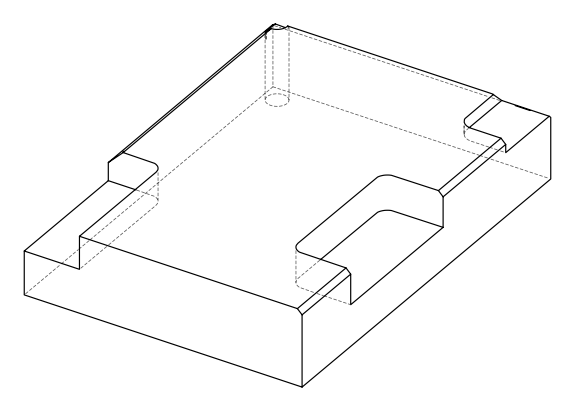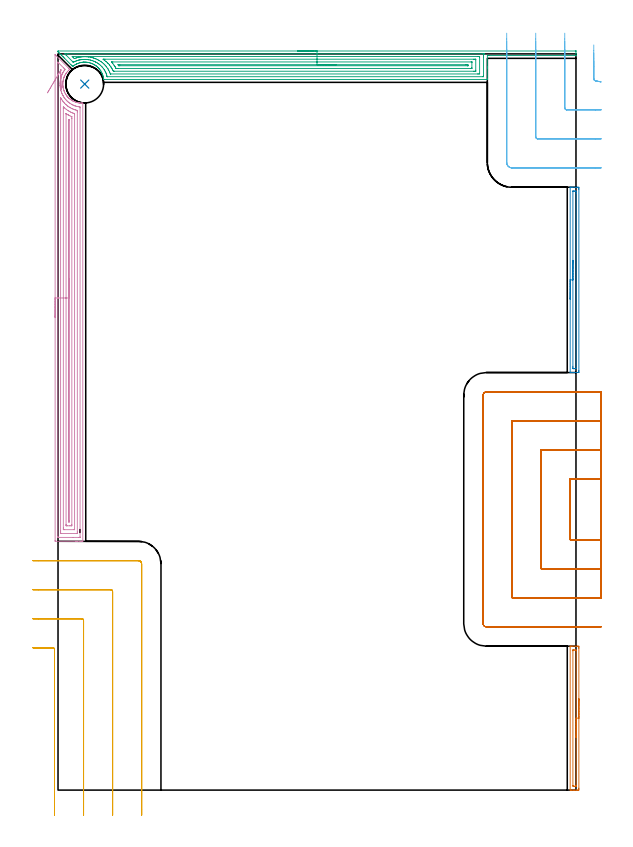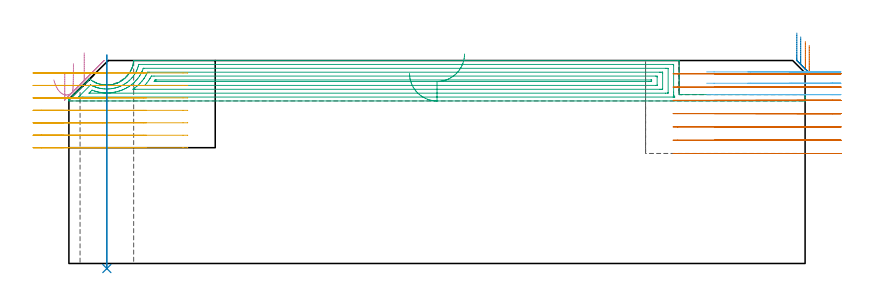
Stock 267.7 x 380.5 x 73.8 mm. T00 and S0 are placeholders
(PLAN: 8 operations, 2 tool changes, 51.6 min)
(1 AREA_MILL | FG_CHAMFER_SURFACE | UGT0205_001 | 1.36 min | 783 mm3)
(2 AREA_MILL_1 | FG_CHAMFER_SURFACE_1 | UGT0205_001 | 1.7 min | 1033 mm3)
(3 AREA_MILL_2 | FG_CHAMFER_SURFACE_2 | UGT0205_001 | 10.63 min | 28608 mm3)
(4 AREA_MILL_3 | FG_CHAMFER_SURFACE_3 | UGT0205_001 | 11.63 min | 25468 mm3)
(5 MILL_CORNER_NOTCH_RECTANGULAR | CORNER_NOTCH_RECTANGULAR | UGT0201_094 | Follow Part, ap 5, ae 75% | 8.77 min | 215250 mm3)
(6 MILL_CORNER_NOTCH_RECTANGULAR_1 | CORNER_NOTCH_RECTANGULAR_1 | UGT0201_094 | Follow Part, ap 5, ae 75% | 1.86 min | 34156 mm3)
(7 MILL_SLOT | SLOT_PARTIAL_RECTANGULAR | UGT0201_094 | Follow Part, ap 5, ae 75% | 15.38 min | 275205 mm3)
(8 INDEXABLE_INSERT_DRILL_THROUGH_HOLE_FROM_SOLID | STEP1HOLE | NXT0302_010 | 0.31 min | 20975 mm3)
(TOOL UGT0205_001 | Chamfer Mill 20 x 3 x 45 deg. | D20 FL50 Z2)
(TOOL UGT0201_094 | End mill 20 mm | D20 FL38 Z4)
(TOOL NXT0302_010 | Index. Insert Drill 19.5mm [880-D1950L25-05] | D19.5 PA176 FL98 Z2)
(OP 1 AREA_MILL)
G17 G21 G94 G90
T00 M6
G54
G17 G0 G90 X269.2 Y47.2 S1061 M3
G43 Z83.8 H0
Z79.3
G94 G1 Y47.162 Z78.428 F250.
Y47.048 Z77.564
Y46.859 Z76.712
Y46.597 Z75.88
Y46.263 Z75.074
Y45.86 Z74.3
Y45.392 Z73.564
Y44.86 Z72.872
Y44.271 Z72.229
Y43.628 Z71.64
Y42.936 Z71.109
Y42.2 Z70.64
Y41.426 Z70.237
Y40.62 Z69.903
Y39.788 Z69.641
Y38.936 Z69.452
Y38.072 Z69.338
Y37.2 Z69.3
Y1.012
X269.199 Y0.606 Z69.301
X269.194 Y0.125 Z69.302
X269.191 Y0.009 Z69.305
X268.717 Y0. Z69.778
X268.434 Z70.061
X267.834 Z70.66
X267.267 Z71.23
X266.95 Z71.546
X266.383 Z72.113
X266.066 Z72.429
X265.45 Z73.05
X265.046 Z73.453
X264.714 Z73.776
X264.702 Y0.008 Z73.788
X264.7 Y0.16 Z73.8
Y74.24
X264.702 Y74.392 Z73.788
X264.714 Y74.4 Z73.776
X265.046 Z73.453
X265.432 Z73.068
X266.066 Z72.429
X267.267 Z71.23
X267.834 Z70.66
X268.434 Z70.061
X268.717 Y74.397 Z69.778
X269.191 Y74.391 Z69.305
X269.194 Y74.275 Z69.303
X269.199 Y73.794 Z69.301
X269.2 Y73.306 Z69.3
Y37.2
X267.786 Z70.714
Y2.392
X267.785 Y2.181 Z70.715
X267.782 Y2.075 Z70.718
X267.779 Y2.026 Z70.721
X267.773 Y2.01 Z70.727
X267.725 Y2.008 Z70.775
X267.337 Y2.001 Z71.163
X266.95 Y2. Z71.55
X266.453 Y2.001 Z72.047
X266.229 Y2.006 Z72.271
X266.126 Y2.01 Z72.374
X266.115 Y2.342 Z72.385
Y2.392
X266.114 Y72.008 Z72.386
X266.115 Y72.22 Z72.385
X266.118 Y72.325 Z72.382
X266.121 Y72.374 Z72.379
X266.127 Y72.39 Z72.373
X266.175 Y72.392 Z72.325
X266.563 Y72.399 Z71.937
X266.95 Y72.4 Z71.55
X267.447 Y72.399 Z71.053
X267.671 Y72.394 Z70.829
X267.774 Y72.39 Z70.726
X267.784 Y72.058 Z70.716
X267.785 Y72.008 Z70.715
X267.786 Y37.2 Z70.714
Y36.328 Z70.752
Y35.464 Z70.866
Y34.612 Z71.055
Y33.78 Z71.317
Y32.974 Z71.651
Y32.2 Z72.054
Y31.464 Z72.523
Y30.772 Z73.054
Y30.129 Z73.643
Y29.54 Z74.286
Y29.008 Z74.979
Y28.54 Z75.714
Y28.137 Z76.488
Y27.803 Z77.294
Y27.541 Z78.126
Y27.352 Z78.978
Y27.238 Z79.843
Y27.2 Z80.714
G0 Z83.8
M5
M2
(OP 2 AREA_MILL_1)
G17 G21 G94 G90
T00 M6
G54
G17 G0 G90 X264.7 Y253.7 S1061 M3
G43 Z83.8 H0
G94 G1 Y253.738 Z82.928 F250.
Y253.852 Z82.064
Y254.041 Z81.212
Y254.303 Z80.38
Y254.637 Z79.574
Y255.04 Z78.8
Y255.508 Z78.064
Y256.04 Z77.372
Y256.629 Z76.729
Y257.272 Z76.14
Y257.964 Z75.608
Y258.7 Z75.14
Y259.474 Z74.737
Y260.28 Z74.403
Y261.112 Z74.141
Y261.963 Z73.952
Y262.828 Z73.838
Y263.7 Z73.8
Y311.442
X264.702 Y311.592 Z73.788
X264.714 Y311.6 Z73.776
X265.042 Z73.457
X265.44 Z73.059
X266.066 Z72.429
X267.263 Z71.234
X267.834 Z70.66
X268.432 Z70.063
X268.717 Y311.597 Z69.778
X269.191 Y311.591 Z69.305
X269.194 Y311.477 Z69.302
X269.199 Y310.996 Z69.301
X269.2 Y310.508 Z69.3
Y216.809
X269.199 Y216.404 Z69.301
X269.194 Y215.923 Z69.302
X269.191 Y215.809 Z69.305
X268.717 Y215.8 Z69.778
X268.432 Z70.063
X267.834 Z70.66
X267.263 Z71.234
X266.95 Z71.546
X266.379 Z72.117
X266.066 Z72.429
X265.042 Z73.457
X264.714 Y215.807 Z73.777
X264.703 Y215.809 Z73.788
X264.7 Y215.958 Z73.8
Y263.7
X266.114 Z72.386
X266.115 Y309.422 Z72.385
X266.118 Y309.527 Z72.382
X266.121 Y309.576 Z72.379
X266.131 Y309.59 Z72.369
X266.18 Y309.594 Z72.32
X266.565 Y309.6 Z71.935
X266.95 Z71.55
X267.449 Y309.599 Z71.051
X267.672 Y309.595 Z70.828
X267.772 Y309.59 Z70.728
X267.785 Y309.261 Z70.715
Y309.211
X267.786 Y308.367 Z70.714
X267.785 Y217.978 Z70.715
X267.782 Y217.873 Z70.718
X267.779 Y217.824 Z70.721
X267.769 Y217.81 Z70.731
X267.72 Y217.806 Z70.78
X267.335 Y217.8 Z71.165
X266.95 Z71.55
X266.451 Y217.801 Z72.049
X266.228 Y217.805 Z72.272
X266.128 Y217.81 Z72.372
X266.115 Y218.139 Z72.385
Y218.189
X266.114 Y219.033 Z72.386
Y263.7
Y264.572 Z72.424
Y265.436 Z72.538
Y266.288 Z72.727
Y267.12 Z72.989
Y267.926 Z73.323
Y268.7 Z73.726
Y269.436 Z74.194
Y270.128 Z74.725
Y270.771 Z75.315
Y271.36 Z75.958
Y271.891 Z76.65
Y272.36 Z77.386
Y272.763 Z78.16
Y273.097 Z78.966
Y273.359 Z79.798
Y273.548 Z80.649
Y273.662 Z81.514
Y273.7 Z82.386
G0 Z83.8
M5
M2
(OP 3 AREA_MILL_2)
G17 G21 G94 G90
T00 M6
G54
G17 G0 G90 X123.859 Y382. S1061 M3
G43 Z83.8 H0
Z69.1
G94 G1 X123.898 Z68.229 F250.
X124.011 Z67.364
X124.2 Z66.512
X124.463 Z65.68
X124.796 Z64.874
X125.199 Z64.1
X125.668 Z63.364
X126.199 Z62.672
X126.788 Z62.029
X127.432 Z61.44
X128.124 Z60.909
X128.859 Z60.44
X129.633 Z60.037
X130.439 Z59.703
X131.271 Z59.441
X132.123 Z59.252
X132.988 Z59.138
X133.859 Z59.1
X267.337
X267.697 Y381.997
X267.699 Y381.996 Z59.101
X267.7 Y380.771 Z60.323
X267.699 Y379.86 Z61.239
X267.696 Y379.778 Z61.313
X267.69 Y379.703 Z61.388
X267.518 Y379.7 Z61.4
X222.991
X222.984 Y379.699 Z61.396
X222.894 Y379.698 Z61.394
X222.843 Y379.7 Z61.4
X222.809 Y379.688 Z61.386
X222.741 Y379.7 Z61.4
X222.65
X222.586 Z61.396
X222.574 Y379.699
X222.566 Z61.394
X222.563 Y379.698
X222.554 Y379.7 Z61.4
X222.497 Y379.696 Z61.396
X222.446 Y379.698 Z61.397
X221.9
Y373.775 Z67.318
Y372.931 Z68.169
Y367.642 Z73.458
X221.89 Y367.307 Z73.793
X221.468 Y367.3 Z73.8
X23.857
X23.618 Y367.304 Z73.789
X23.58 Y367.519 Z73.575
X23.562 Y367.654 Z73.44
X23.542 Y367.808 Z73.288
X23.511 Y367.992 Z73.105
X23.467 Y368.254 Z72.845
X23.41 Y368.518 Z72.582
X23.37 Y368.701 Z72.399
X23.251 Y369.144 Z71.955
X23.057 Y369.759 Z71.341
X22.963 Y369.999 Z71.1
X22.949 Y370.034 Z71.065
X22.843 Y370.278 Z70.818
X22.788 Y370.406 Z70.693
X22.755 Y370.482 Z70.617
X22.537 Y370.925 Z70.175
X22.164 Y371.596 Z69.502
X22.069 Y371.744 Z69.354
X22.023 Y371.814 Z69.284
X21.872 Y372.027 Z69.071
X21.703 Y372.264 Z68.834
X21.363 Y372.705 Z68.395
X21.312 Y372.767 Z68.333
X21.27 Y372.817 Z68.283
X21.192 Y372.901 Z68.199
X20.903 Y373.212 Z67.887
X20.632 Y373.484 Z67.615
X20.522 Y373.595 Z67.504
X20.377 Y373.728 Z67.371
X19.936 Y374.094 Z67.005
X19.684 Y374.287 Z66.811
X19.589 Y374.358 Z66.737
X19.483 Y374.441 Z66.657
X19.421 Y374.485 Z66.615
X19.409 Y374.493 Z66.607
X19.165 Y374.65 Z66.45
X19.009 Y374.75 Z66.349
X18.59 Y375. Z66.098
X18.223 Y375.193 Z65.905
X17.851 Y375.375 Z65.724
X17.778 Y375.407 Z65.692
X17.696 Y375.443 Z65.655
X17.598 Y375.48 Z65.615
X17.252 Y375.619 Z65.48
X17.151 Y375.654 Z65.445
X16.803 Y375.775 Z65.324
X16.357 Y375.904 Z65.193
X16.257 Y375.928 Z65.168
X15.909 Y376.015 Z65.085
X15.812 Y376.034 Z65.066
X15.463 Y376.101 Z64.997
X15.42 Y376.107 Z64.991
X15.016 Y376.168 Z64.932
X14.569 Y376.212 Z64.885
X14.44 Y376.218 Z64.875
X14.408 Y376.219 Z64.872
X14.122 Y376.237 Z64.859
X13.767 Y376.238 Z64.852
X13.676 Y376.24
X13.382 Y376.23 Z64.864
X13.229 Y376.224 Z64.868
X13.215 Y376.223 Z64.869
X13.127 Y376.216 Z64.876
X12.856 Y376.196 Z64.903
X12.782 Y376.19 Z64.909
X12.335 Y376.133 Z64.966
X11.888 Y376.054 Z65.044
X11.753 Y376.024 Z65.073
X11.442 Y375.955 Z65.142
X11.339 Y375.926 Z65.17
X10.994 Y375.833 Z65.265
X10.548 Y375.69 Z65.408
X10.147 Y375.539 Z65.559
X10.112 Y375.524 Z65.573
X9.997 Y375.476 Z65.619
X9.8 Y375.396 Z65.702
X9.749 Y375.375 Z65.724
X9.655 Y375.331 Z65.767
X9.205 Y375.103 Z65.995
X8.761 Y374.856 Z66.243
X8.184 Y374.485 Z66.614
X7.868 Y374.258 Z66.84
X7.762 Y374.176 Z66.92
X7.585 Y374.043 Z67.052
X7.569 Y374.038 Z67.056
X7.558 Y374.039
X7.318 Y374.281 Z66.816
X7.126 Y374.472 Z66.624
X6.949 Y374.65 Z66.449
X6.658 Y374.941 Z66.157
X3.451 Y378.148 Z62.948
X3.078 Y378.523 Z62.577
X2.945 Y378.656 Z62.444
X2.695 Y378.905 Z62.193
X2.577 Y379.022 Z62.074
X2.008 Y379.593 Z61.507
X1.801 Y379.799 Z61.299
X1.702 Y379.897 Z61.199
X1.503 Y380.098 Z61.001
X1.438 Y380.163 Z60.937
X0.828 Y380.771 Z60.325
X0.619 Y380.983 Z60.117
X0.359 Y381.242 Z59.857
X0.311 Y381.291 Z59.808
X0.129 Y381.476 Z59.624
X0.013 Y381.597 Z59.502
X-0.013 Y381.631 Z59.467
Y381.646 Z59.453
X-0.001 Y381.809 Z59.291
X0.019 Y381.993 Z59.107
X0.073 Y382. Z59.1
X133.859
Y380.586 Z60.514
X219.68 Y380.585 Z60.515
X219.871 Y380.584 Z60.516
X220.223 Y380.579 Z60.521
X220.318 Y380.574 Z60.526
X220.257 Y380.503 Z60.597
X220.189 Y380.419 Z60.681
X220.125 Y380.336 Z60.764
X220. Y380.119 Z60.981
X219.929 Y379.897 Z61.203
X219.909 Y379.673 Z61.427
X219.902 Y379.022 Z62.078
X219.9 Y378.807 Z62.293
Y369.188 Z71.912
X219.898 Y368.972 Z72.128
X219.894 Y368.828 Z72.272
X219.89 Y368.721 Z72.379
X219.855 Y368.719 Z72.381
X219.68 Y368.716 Z72.384
X219.489 Y368.715 Z72.385
X25.645
X25.454 Y368.716 Z72.384
X25.417 Y368.718 Z72.382
X25.402 Y368.721 Z72.379
X25.395 Y368.729 Z72.371
X25.388 Y368.745 Z72.355
X25.372 Y368.795 Z72.305
X25.207 Y369.403 Z71.697
X25.021 Y370.014 Z71.086
X24.919 Y370.278 Z70.822
X24.751 Y370.696 Z70.404
X24.533 Y371.152 Z69.948
X24.327 Y371.567 Z69.533
X24.063 Y372.027 Z69.073
X23.857 Y372.365 Z68.735
X23.478 Y372.901 Z68.199
X22.963 Y373.557 Z67.543
X22.761 Y373.775 Z67.325
X22.069 Y374.481 Z66.619
X21.881 Y374.65 Z66.45
X21.175 Y375.221 Z65.879
X20.764 Y375.524 Z65.576
X20.28 Y375.833 Z65.267
X19.509 Y376.279 Z64.821
X19.386 Y376.342 Z64.758
X19.27 Y376.399 Z64.701
X18.741 Y376.642 Z64.458
X18.492 Y376.741 Z64.359
X17.921 Y376.957 Z64.143
X17.598 Y377.065 Z64.035
X16.874 Y377.273 Z63.827
X16.704 Y377.311 Z63.789
X15.998 Y377.457 Z63.643
X15.809 Y377.489 Z63.611
X15.55 Y377.527 Z63.573
X14.915 Y377.6 Z63.5
X14.391 Y377.636 Z63.464
X14.021 Y377.648 Z63.452
X13.635 Y377.651 Z63.449
X13.127 Y377.633 Z63.467
X12.785 Y377.608 Z63.492
X12.233 Y377.55 Z63.55
X11.982 Y377.519 Z63.581
X11.339 Y377.408 Z63.692
X11.224 Y377.385 Z63.715
X10.72 Y377.273 Z63.827
X10.504 Y377.216 Z63.884
X10.478 Y377.209 Z63.891
X10.444 Y377.199 Z63.901
X9.823 Y377.007 Z64.093
X9.706 Y376.968 Z64.132
X9.55 Y376.912 Z64.188
X9.174 Y376.767 Z64.333
X8.656 Y376.553 Z64.547
X8.549 Y376.504 Z64.596
X8.329 Y376.399 Z64.701
X7.95 Y376.215 Z64.885
X7.875 Y376.178 Z64.922
X7.762 Y376.289 Z64.811
X7.651 Y376.399 Z64.701
X4.154 Y379.897 Z61.203
X3.488 Y380.579 Z60.521
X5.079 Y380.586 Z60.514
X133.859
Y379.172 Z61.928
X216.997 Y379.171 Z61.929
X217.744 Y379.167 Z61.933
X217.891 Y379.164 Z61.936
X217.899 Y379.022 Z62.078
X217.9 Y379.014 Z62.086
Y370.269 Z70.831
X217.891 Y370.136 Z70.964
X217.149 Y370.13 Z70.97
X216.997 Y370.129 Z70.971
X27.281
X27.18 Y370.13 Z70.97
X27.099 Y370.133 Z70.967
X27.051 Y370.135 Z70.965
X27.042 Y370.15 Z70.95
X26.991 Y370.278 Z70.822
X26.722 Y370.974 Z70.126
X26.643 Y371.152 Z69.948
X26.54 Y371.381 Z69.719
X26.211 Y372.027 Z69.073
X25.823 Y372.727 Z68.373
X25.714 Y372.901 Z68.199
X25.645 Y373.007 Z68.093
X25.078 Y373.775 Z67.325
X24.751 Y374.193 Z66.907
X24.337 Y374.65 Z66.45
X23.857 Y375.139 Z65.961
X23.453 Y375.524 Z65.576
X22.963 Y375.923 Z65.177
X22.349 Y376.399 Z64.701
X22.069 Y376.596 Z64.504
X21.484 Y376.971 Z64.129
X21.175 Y377.147 Z63.953
X20.947 Y377.273 Z63.827
X20.515 Y377.503 Z63.597
X20.28 Y377.616 Z63.484
X19.621 Y377.918 Z63.182
X19.386 Y378.01 Z63.09
X19.02 Y378.148 Z62.952
X18.492 Y378.331 Z62.769
X18.219 Y378.415 Z62.685
X17.598 Y378.587 Z62.513
X17.011 Y378.722 Z62.378
X16.704 Y378.785 Z62.315
X15.914 Y378.92 Z62.18
X15.809 Y378.933 Z62.167
X14.995 Y379.022 Z62.078
X14.909 Y379.028 Z62.072
X13.975 Y379.068 Z62.032
X13.548 Y379.064 Z62.036
X13.127 Y379.055 Z62.045
X13.095 Y379.054 Z62.046
X12.593 Y379.022 Z62.078
X12.266 Y378.99 Z62.11
X12.233 Y378.986 Z62.114
X11.477 Y378.887 Z62.213
X11.339 Y378.865 Z62.235
X10.72 Y378.753 Z62.347
X10.444 Y378.691 Z62.409
X9.996 Y378.586 Z62.514
X9.55 Y378.46 Z62.64
X9.307 Y378.386 Z62.714
X8.656 Y378.181 Z62.919
X8.631 Y378.173 Z62.927
X8.563 Y378.148 Z62.952
X8.463 Y378.115 Z62.985
X8.427 Y378.104 Z62.996
X8.406 Y378.105 Z62.995
X8.39 Y378.117 Z62.983
X8.355 Y378.148 Z62.952
X7.762 Y378.738 Z62.362
X7.478 Y379.022 Z62.078
X7.388 Y379.116 Z61.984
X7.358 Y379.15 Z61.95
X7.348 Y379.163 Z61.937
X7.358 Y379.165 Z61.935
X7.457 Y379.168 Z61.932
X7.61 Y379.171 Z61.929
X133.859 Y379.172 Z61.928
Y377.757 Z63.343
X214.714
X215.209 Y377.756 Z63.344
X215.612 Y377.754 Z63.346
X215.846 Y377.75 Z63.35
X215.89 Y377.741 Z63.359
X215.894 Y377.655 Z63.445
X215.899 Y377.473 Z63.627
X215.9 Y372.027 Z69.073
X215.899 Y371.689 Z69.411
X215.896 Y371.604 Z69.496
X215.892 Y371.563 Z69.537
X215.888 Y371.55 Z69.55
X215.867 Y371.548 Z69.552
X215.701 Y371.545 Z69.555
X215.209 Y371.543 Z69.557
X214.809
X29.222
X28.821 Y371.544 Z69.556
X28.658 Y371.547 Z69.553
X28.582 Y371.55 Z69.55
X28.328 Y372.053 Z69.047
X28.031 Y372.617 Z68.483
X27.87 Y372.901 Z68.199
X27.434 Y373.638 Z67.462
X27.337 Y373.775 Z67.325
X27.106 Y374.096 Z67.004
X26.682 Y374.65 Z66.45
X26.54 Y374.829 Z66.271
X25.913 Y375.524 Z65.576
X25.645 Y375.799 Z65.301
X25.025 Y376.399 Z64.701
X24.751 Y376.625 Z64.475
X23.938 Y377.273 Z63.827
X23.857 Y377.336 Z63.764
X23.606 Y377.519 Z63.581
X23.461 Y377.622 Z63.478
X23.425 Y377.649 Z63.451
X23.294 Y377.751 Z63.349
X23.366 Y377.753 Z63.347
X23.571 Y377.756 Z63.344
X23.857 Y377.757 Z63.343
X24.256
X133.859
Y376.343 Z64.757
X213.478
X213.829 Y376.341 Z64.759
X213.872 Y376.339 Z64.761
X213.887 Y376.337 Z64.763
X213.89 Y376.326 Z64.774
X213.897 Y376.274 Z64.826
X213.899 Y376.225 Z64.875
Y373.307 Z67.793
X213.895 Y373.15 Z67.95
X213.89 Y373.026 Z68.074
X213.882 Y372.964 Z68.136
X213.363 Y372.957 Z68.143
X30.953
X30.116 Y372.963 Z68.137
X30.052 Y372.964 Z68.136
X29.972 Y373.02 Z68.08
X29.93 Y373.083 Z68.017
X29.524 Y373.775 Z67.325
X29.413 Y373.962 Z67.138
X29.222 Y374.267 Z66.833
X28.943 Y374.65 Z66.45
X28.328 Y375.476 Z65.624
X27.585 Y376.338 Z64.762
X27.597 Y376.339 Z64.761
X27.7 Y376.341 Z64.759
X27.909 Y376.342 Z64.758
X28.328 Y376.343 Z64.757
X133.859
Y374.929 Z66.171
X210.738 Y374.928 Z66.172
X211.351 Y374.925 Z66.175
X211.632 Y374.922 Z66.178
X211.89 Y374.905 Z66.195
X211.894 Y374.65 Z66.45
X211.895 Y374.393 Z66.707
X211.89 Y374.378 Z66.722
X211.88 Y374.375 Z66.725
X211.846 Y374.373 Z66.727
X211.775 Y374.372 Z66.728
X211.632 Y374.371 Z66.729
X31.905 Y374.372 Z66.728
X31.619 Y374.373 Z66.727
X31.43 Y374.376 Z66.724
X31.365 Y374.378 Z66.722
X31.338 Y374.399 Z66.701
X31.301 Y374.453 Z66.647
X31.175 Y374.65 Z66.45
X31.01 Y374.914 Z66.186
Y374.925 Z66.175
X31.62 Y374.928 Z66.172
X31.905 Y374.929 Z66.171
X133.859
X134.731 Z66.209
X135.596 Z66.323
X136.448 Z66.512
X137.28 Z66.774
X138.086 Z67.108
X138.859 Z67.511
X139.595 Z67.98
X140.287 Z68.511
X140.931 Z69.1
X141.52 Z69.743
X142.051 Z70.435
X142.52 Z71.171
X142.923 Z71.945
X143.256 Z72.751
X143.519 Z73.583
X143.708 Z74.435
X143.821 Z75.3
X143.859 Z76.171
G0 Z83.8
M5
M2
(OP 4 AREA_MILL_3)
G17 G21 G94 G90
T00 M6
G54
G17 G0 G90 X-1.5 Y244.35 S1061 M3
G43 Z83.8 H0
Z69.5
G94 G1 Y244.388 Z68.628 F250.
Y244.502 Z67.764
Y244.691 Z66.912
Y244.953 Z66.08
Y245.287 Z65.274
Y245.69 Z64.5
Y246.159 Z63.764
Y246.69 Z63.072
Y247.279 Z62.429
Y247.922 Z61.84
Y248.614 Z61.308
Y249.35 Z60.84
Y250.124 Z60.437
Y250.93 Z60.103
Y251.762 Z59.841
Y252.614 Z59.652
Y253.479 Z59.538
Y254.35 Z59.5
Y379.819
X-1.496 Y380.072 Z59.504
X-1.494 Y380.082 Z59.505
X-1.472 Y380.072 Z59.528
X-1.325 Y379.925 Z59.675
X-0.991 Y379.593 Z60.005
X5.502 Y373.099 Z66.499
X6.054 Y372.546 Z67.053
X6.058 Y372.539 Z67.058
X6.06 Y372.532 Z67.059
X6.038 Y372.502 Z67.037
X5.832 Y372.326 Z66.831
X5.734 Y372.24 Z66.734
X5.335 Y371.852 Z66.334
X4.948 Y371.451 Z65.947
X4.912 Y371.41 Z65.911
X4.856 Y371.347 Z65.856
X4.506 Y370.906 Z65.503
X4.171 Y370.454 Z65.168
X4.127 Y370.392 Z65.126
X4.068 Y370.304 Z65.066
X3.842 Y369.936 Z64.839
X3.628 Y369.561 Z64.626
X3.406 Y369.117 Z64.406
X3.241 Y368.751 Z64.238
X3.203 Y368.668 Z64.201
X3.161 Y368.558 Z64.16
X3.141 Y368.504 Z64.14
X3.069 Y368.304 Z64.063
X3.031 Y368.204 Z64.026
X2.889 Y367.775 Z63.883
X2.803 Y367.474 Z63.801
X2.786 Y367.411 Z63.783
X2.772 Y367.364 Z63.771
X2.763 Y367.33 Z63.762
X2.66 Y366.882 Z63.658
X2.578 Y366.436 Z63.578
X2.551 Y366.228 Z63.549
X2.544 Y366.175 Z63.541
X2.532 Y366.07 Z63.524
X2.521 Y365.989 Z63.514
X2.479 Y365.542 Z63.476
X2.476 Y365.466 Z63.473
X2.467 Y365.176 Z63.453
X2.462 Y365.096 Z63.452
X2.463 Y364.829 Z63.453
X2.462 Y364.649 Z63.457
X2.485 Y364.202 Z63.478
X2.495 Y364.087 Z63.489
X2.519 Y363.836 Z63.512
X2.526 Y363.755 Z63.522
X2.537 Y363.665 Z63.535
X2.551 Y363.572 Z63.548
X2.578 Y363.389 Z63.571
X2.588 Y363.309 Z63.584
X2.638 Y363.034 Z63.638
X2.671 Y362.862 Z63.67
X2.758 Y362.495 Z63.756
X2.776 Y362.416 Z63.775
X2.905 Y361.968 Z63.903
X2.961 Y361.8 Z63.958
X3.027 Y361.601 Z64.022
X3.052 Y361.523 Z64.05
X3.059 Y361.502 Z64.058
X3.117 Y361.346 Z64.116
X3.196 Y361.154 Z64.191
X3.31 Y360.899 Z64.308
X3.397 Y360.707 Z64.394
X3.431 Y360.63 Z64.429
X3.664 Y360.18 Z64.662
X3.83 Y359.888 Z64.83
X3.916 Y359.737 Z64.916
X4.068 Y359.496 Z65.066
X4.298 Y359.166 Z65.296
X4.537 Y358.844 Z65.535
X4.617 Y358.747 Z65.613
X4.717 Y358.622 Z65.716
X4.739 Y358.594 Z65.739
X4.831 Y358.488 Z65.83
X4.912 Y358.395 Z65.908
X4.949 Y358.352 Z65.947
X4.974 Y358.324 Z65.973
X5.155 Y358.132 Z66.154
X5.207 Y358.077 Z66.204
X5.254 Y358.026 Z66.253
X5.325 Y357.951 Z66.324
X5.454 Y357.827 Z66.452
X5.502 Y357.781 Z66.499
X5.555 Y357.728 Z66.555
X5.574 Y357.71 Z66.573
X5.727 Y357.572 Z66.726
X5.798 Y357.51 Z66.794
X5.83 Y357.481 Z66.827
X5.891 Y357.43 Z66.888
X6.093 Y357.266 Z67.089
X6.254 Y357.132 Z67.254
X6.346 Y357.058 Z67.345
X6.536 Y356.916 Z67.535
X6.574 Y356.89 Z67.574
X6.71 Y356.795 Z67.709
X6.881 Y356.686 Z67.88
X7.146 Y356.516 Z68.146
X7.269 Y356.443 Z68.268
X7.421 Y356.354 Z68.417
X7.592 Y356.253 Z68.589
X7.618 Y356.239 Z68.615
X7.755 Y356.164 Z68.752
X7.864 Y356.112 Z68.86
X8.112 Y355.991 Z69.109
X8.472 Y355.83 Z69.47
X8.91 Y355.659 Z69.909
X9.224 Y355.552 Z70.223
X9.353 Y355.509 Z70.351
X9.635 Y355.428 Z70.632
X9.792 Y355.382 Z70.79
X10.234 Y355.271 Z71.232
X10.52 Y355.22 Z71.516
X10.675 Y355.193 Z71.67
X11.015 Y355.147 Z72.007
X11.117 Y355.134 Z72.11
X11.406 Y355.112 Z72.399
X11.995 Y355.067 Z72.994
X12.073 Y355.066 Z73.073
X12.422 Y355.064 Z73.422
X12.777 Y355.055 Z73.768
X12.797 Y355.052 Z73.788
X12.8 Y354.898 Z73.8
Y128.777
X12.797 Y128.609 Z73.788
X12.775 Y128.607 Z73.766
X12.397 Y128.6 Z73.397
X12.107 Z73.107
X11.406 Z72.401
X10.17 Z71.167
X9.635 Z70.629
X9.017 Z70.012
X-1.259 Y128.601 Z59.738
X-1.492 Y128.61 Z59.506
X-1.499 Y128.842 Z59.499
Y128.867
X-1.5 Y254.35 Z59.5
X-0.086 Z60.914
Y375.901
X-0.084 Y376.101 Z60.916
X-0.081 Y376.199 Z60.919
X-0.079 Y376.214 Z60.921
X-0.075 Z60.925
X-0.042 Y376.185 Z60.958
X0.036 Y376.112 Z61.036
X0.249 Y375.901 Z61.249
X2.929 Y373.22 Z63.929
X3.436 Y372.707 Z64.436
X3.619 Y372.519 Z64.619
X3.504 Y372.326 Z64.504
X3.477 Y372.285 Z64.477
X3.436 Y372.228 Z64.436
X3.108 Y371.764 Z64.108
X2.895 Y371.433 Z63.895
X2.551 Y370.846 Z63.551
X2.443 Y370.647 Z63.443
X2.388 Y370.539 Z63.388
X2.155 Y370.045 Z63.155
X1.976 Y369.645 Z62.976
X1.926 Y369.514 Z62.926
X1.665 Y368.803 Z62.665
X1.652 Y368.764 Z62.652
X1.648 Y368.751 Z62.648
X1.456 Y368.069 Z62.456
X1.404 Y367.858 Z62.404
X1.29 Y367.343 Z62.29
X1.221 Y366.964 Z62.221
X1.164 Y366.576 Z62.164
X1.106 Y366.07 Z62.106
X1.08 Y365.767 Z62.08
X1.051 Y365.176 Z62.051
X1.05 Y364.903 Z62.05
X1.065 Y364.282 Z62.065
X1.071 Y364.136 Z62.071
X1.082 Y363.977 Z62.082
X1.141 Y363.389 Z62.141
X1.2 Y362.965 Z62.2
X1.283 Y362.495 Z62.283
X1.427 Y361.841 Z62.427
X1.491 Y361.601 Z62.491
X1.665 Y361.002 Z62.665
X1.763 Y360.707 Z62.763
X1.815 Y360.556 Z62.815
X2. Y360.1 Z63.
X2.127 Y359.814 Z63.127
X2.262 Y359.522 Z63.262
X2.551 Y358.946 Z63.551
X2.562 Y358.924 Z63.562
X2.584 Y358.886 Z63.584
X2.948 Y358.282 Z63.948
X3.116 Y358.026 Z64.116
X3.436 Y357.577 Z64.436
X3.783 Y357.132 Z64.783
X4.031 Y356.842 Z65.031
X4.322 Y356.527 Z65.322
X4.602 Y356.239 Z65.602
X5.207 Y355.69 Z66.207
X5.629 Y355.345 Z66.629
X6.093 Y355.006 Z67.093
X6.971 Y354.451 Z67.971
X6.988 Y354.441 Z67.988
X7.58 Y354.145 Z68.58
X7.864 Y354.015 Z68.864
X8.597 Y353.711 Z69.597
X8.749 Y353.658 Z69.749
X9.046 Y353.557 Z70.046
X9.635 Y353.397 Z70.635
X9.848 Y353.342 Z70.848
X10.52 Y353.214 Z71.52
X10.92 Y353.154 Z71.92
X11.234 Y353.112 Z72.234
X11.379 Y353.086 Z72.379
X11.385 Y352.684 Z72.385
X11.386 Y352.664 Z72.386
X11.385 Y130.793 Z72.385
X11.384 Y130.684 Z72.384
X11.381 Y130.63 Z72.381
X11.38 Y130.612 Z72.38
X11.335 Y130.61 Z72.335
X10.926 Y130.602 Z71.926
X7.829 Y130.6 Z68.829
X0.3 Y130.601 Z61.3
X0.046 Y130.606 Z61.046
X-0.066 Y130.61 Z60.934
X-0.085 Y130.99 Z60.915
Y131.011
X-0.086 Y254.35 Z60.914
X1.328 Z62.328
X1.329 Y357.132 Z62.329
X1.33 Y357.471 Z62.33
X1.333 Y357.812 Z62.333
X1.335 Y357.881 Z62.335
X1.474 Y357.646 Z62.474
X1.665 Y357.321 Z62.665
X1.778 Y357.132 Z62.778
X1.96 Y356.835 Z62.96
X2.382 Y356.239 Z63.382
X2.551 Y356.012 Z63.551
X3.091 Y355.345 Z64.091
X3.436 Y354.967 Z64.436
X3.953 Y354.451 Z64.953
X4.322 Y354.117 Z65.322
X4.993 Y353.557 Z65.993
X5.207 Y353.402 Z66.207
X5.709 Y353.051 Z66.709
X6.093 Y352.814 Z67.093
X6.341 Y352.664 Z67.341
X6.978 Y352.327 Z67.978
X7.352 Y352.147 Z68.352
X7.864 Y351.932 Z68.864
X8.256 Y351.77 Z69.256
X8.749 Y351.61 Z69.749
X8.978 Y351.539 Z69.978
X9.635 Y351.369 Z70.635
X9.785 Y351.331 Z70.785
X9.891 Y351.304 Z70.891
X9.956 Y351.286 Z70.956
X9.965 Y351.28 Z70.965
X9.967 Y351.26 Z70.967
X9.969 Y351.216 Z70.969
X9.971 Y350.876 Z70.971
X9.972 Y350.536 Z70.972
X9.971 Y133.353 Z70.971
X9.969 Y132.799 Z70.969
X9.966 Y132.63 Z70.966
X9.965 Y132.616 Z70.965
X9.949 Y132.61 Z70.949
X9.897 Y132.604 Z70.897
X9.831 Y132.601 Z70.831
X1.862 Y132.6 Z62.862
X1.665 Y132.602 Z62.665
X1.468 Y132.606 Z62.468
X1.343 Y132.61 Z62.343
X1.335 Y132.687 Z62.335
X1.333 Y132.799 Z62.333
X1.33 Y133.137 Z62.33
X1.329 Y133.693 Z62.329
X1.328 Y134.032 Z62.328
Y254.35
X2.743 Z63.743
Y352.469
X2.745 Y352.664 Z63.745
X2.75 Y353.171 Z63.75
X3.296 Y352.664 Z64.296
X3.436 Y352.541 Z64.436
X4.238 Y351.854 Z65.238
X4.322 Y351.789 Z65.322
X4.347 Y351.77 Z65.347
X5.207 Y351.188 Z66.207
X5.703 Y350.876 Z66.703
X6.093 Y350.661 Z67.093
X6.553 Y350.411 Z67.553
X6.978 Y350.218 Z67.978
X7.526 Y349.982 Z68.526
X7.864 Y349.853 Z68.864
X8.068 Y349.776 Z69.068
X8.432 Y349.653 Z69.432
X8.505 Y349.627 Z69.505
X8.539 Y349.611 Z69.539
X8.551 Y349.603 Z69.551
X8.553 Y349.593 Z69.553
X8.555 Y349.532 Z69.555
X8.557 Y349.283 Z69.557
Y349.089
Y134.78
X8.556 Y134.68 Z69.556
X8.553 Y134.62 Z69.553
X8.55 Y134.611 Z69.55
X8.544 Y134.607 Z69.544
X8.518 Y134.604 Z69.518
X8.3 Y134.601 Z69.3
X3.423 Y134.6 Z64.423
X2.997 Y134.606 Z63.997
X2.785 Y134.61 Z63.785
X2.749 Y134.62 Z63.749
X2.747 Y134.656 Z63.747
X2.745 Y134.715 Z63.745
X2.743 Y135.286 Z63.743
Y135.48
Y254.35
X4.157 Z65.157
Y349.421
X4.159 Y349.532 Z65.159
X4.162 Y349.62 Z65.162
X4.165 Y349.66 Z65.165
X4.179 Y349.653 Z65.179
X5.056 Y349.089 Z66.056
X5.207 Y349. Z66.207
X5.409 Y348.885 Z66.409
X6.093 Y348.527 Z67.093
X6.809 Y348.195 Z67.809
X7.099 Y348.073 Z68.099
X7.137 Y348.048 Z68.137
X7.139 Y348.033 Z68.139
X7.143 Y347.301 Z68.143
Y347.135
Y137.102
X7.141 Y136.935 Z68.141
X7.136 Y136.612 Z68.136
X6.978 Y136.606 Z67.978
X6.753 Y136.601 Z67.753
X6.093 Y136.6 Z67.093
X4.983 Z65.983
X4.322 Y136.603 Z65.322
X4.227 Y136.606 Z65.227
X4.176 Y136.609 Z65.176
X4.164 Y136.769 Z65.164
X4.159 Y137.101 Z65.159
X4.157 Y137.268 Z65.157
Y254.35
X5.571 Z66.571
Y346.04
X5.573 Y346.407 Z66.573
X5.576 Y346.566 Z66.576
X5.578 Y346.634 Z66.578
X5.648 Y346.608 Z66.648
X5.708 Y346.583 Z66.708
X5.722 Y346.575 Z66.722
X5.725 Y346.539 Z66.725
X5.727 Y346.487 Z66.727
X5.728 Y346.407 Z66.728
X5.729 Y346.04 Z66.729
X5.728 Y139.055 Z66.728
X5.726 Y138.742 Z66.726
X5.724 Y138.637 Z66.724
X5.723 Y138.617 Z66.723
X5.695 Y138.61 Z66.695
X5.654 Y138.604 Z66.654
X5.584 Y138.61 Z66.584
X5.578 Y138.681 Z66.578
X5.573 Y139.055 Z66.573
X5.572 Y139.214 Z66.572
X5.571 Y254.35 Z66.571
Y255.222 Z66.609
Y256.087 Z66.723
Y256.938 Z66.912
Y257.77 Z67.174
Y258.576 Z67.508
Y259.35 Z67.911
Y260.086 Z68.38
Y260.778 Z68.911
Y261.421 Z69.5
Y262.011 Z70.143
Y262.542 Z70.835
Y263.01 Z71.571
Y263.413 Z72.345
Y263.747 Z73.151
Y264.009 Z73.983
Y264.198 Z74.835
Y264.312 Z75.7
Y264.35 Z76.571
G0 Z83.8
X1.646 Y362.254
Z72.651
G1 Y362.265 Z71.779
X1.643 Y362.352 Z70.911
X1.638 Y362.514 Z70.053
X1.631 Y362.75 Z69.214
X1.621 Y363.058 Z68.398
X1.609 Y363.437 Z67.612
X1.595 Y363.882 Z66.862
X1.579 Y364.391 Z66.153
X1.562 Y364.96 Z65.492
X1.542 Y365.584 Z64.883
X1.521 Y366.259 Z64.331
X1.499 Y366.979 Z63.839
X1.475 Y367.74 Z63.412
X1.45 Y368.534 Z63.053
X1.424 Y369.357 Z62.765
X1.398 Y370.202 Z62.55
X1.371 Y371.063 Z62.409
X1.344 Y371.932 Z62.344
X1.334 Y372.247 Z62.334
Y372.326
X1.335 Y372.346 Z62.335
X1.367 Y372.326 Z62.367
X1.428 Y372.262 Z62.428
X1.488 Y372.194 Z62.488
X1.484 Y372.183 Z62.484
X1.471 Y372.155 Z62.471
X1.435 Y372.089 Z62.435
X1.393 Y372.015 Z62.393
X1.344 Y371.932 Z62.344
X0.941 Y371.248 Z61.984
X0.524 Y370.538 Z61.694
X0.095 Y369.81 Z61.477
X-0.341 Y369.068 Z61.335
X-0.782 Y368.318 Z61.268
X-1.224 Y367.566 Z61.278
X-1.664 Y366.818 Z61.363
X-2.099 Y366.079 Z61.524
X-2.525 Y365.355 Z61.759
X-2.939 Y364.651 Z62.066
X-3.338 Y363.973 Z62.443
X-3.719 Y363.326 Z62.887
X-4.078 Y362.715 Z63.395
X-4.414 Y362.144 Z63.963
X-4.724 Y361.618 Z64.587
X-5.004 Y361.141 Z65.261
X-5.254 Y360.716 Z65.981
X-5.471 Y360.347 Z66.741
G0 Z83.8
M5
M2
(OP 5 MILL_CORNER_NOTCH_RECTANGULAR)
G17 G21 G94 G90
T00 M6
G54
G17 G0 G90 X-1.8 Y-12.837 S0 M3
G43 Z83.8 H0
Z69.271
G94 G1 Y-9.837 F250.
Y72.605 F500.
G3 X-2.795 Y73.6 R1.
G1 X-10.
X-13. F250.
G0 Z83.8
X13.2 Y-13.
Z69.271
G1 Y-10.
Y87.605 F500.
G3 X12.205 Y88.6 R1.
G1 X-10.
X-13. F250.
G0 Z83.8
X28.2 Y-13.
Z69.271
G1 Y-10.
Y102.605 F500.
G3 X27.205 Y103.6 R1.
G1 X-10.
X-13. F250.
G0 Z83.8
X43.2 Y-13.
Z69.271
G1 Y-10.
Y116.9 F500.
G3 X41.5 Y118.6 R1.7
G1 X-10.
X-13. F250.
G0 Z83.8
X-1.8 Y-12.837
Z64.743
G1 Y-9.837
Y72.605 F500.
G3 X-2.795 Y73.6 R1.
G1 X-10.
X-13. F250.
G0 Z83.8
X13.2 Y-13.
Z64.743
G1 Y-10.
Y87.605 F500.
G3 X12.205 Y88.6 R1.
G1 X-10.
X-13. F250.
G0 Z83.8
X28.2 Y-13.
Z64.743
G1 Y-10.
Y102.605 F500.
G3 X27.205 Y103.6 R1.
G1 X-10.
X-13. F250.
G0 Z83.8
X43.2 Y-13.
Z64.743
G1 Y-10.
Y116.9 F500.
G3 X41.5 Y118.6 R1.7
G1 X-10.
X-13. F250.
G0 Z83.8
X-1.8 Y-12.837
Z60.214
G1 Y-9.837
Y72.605 F500.
G3 X-2.795 Y73.6 R1.
G1 X-10.
X-13. F250.
G0 Z83.8
X13.2 Y-13.
Z60.214
G1 Y-10.
Y87.605 F500.
G3 X12.205 Y88.6 R1.
G1 X-10.
X-13. F250.
G0 Z83.8
X28.2 Y-13.
Z60.214
G1 Y-10.
Y102.605 F500.
G3 X27.205 Y103.6 R1.
G1 X-10.
X-13. F250.
G0 Z83.8
X43.2 Y-13.
Z60.214
G1 Y-10.
Y116.9 F500.
G3 X41.5 Y118.6 R1.7
G1 X-10.
X-13. F250.
G0 Z83.8
X-1.8 Y-12.837
Z55.686
G1 Y-9.837
Y72.605 F500.
G3 X-2.795 Y73.6 R1.
G1 X-10.
X-13. F250.
G0 Z83.8
X13.2 Y-13.
Z55.686
G1 Y-10.
Y87.605 F500.
G3 X12.205 Y88.6 R1.
G1 X-10.
X-13. F250.
G0 Z83.8
X28.2 Y-13.
Z55.686
G1 Y-10.
Y102.605 F500.
G3 X27.205 Y103.6 R1.
G1 X-10.
X-13. F250.
G0 Z83.8
X43.2 Y-13.
Z55.686
G1 Y-10.
Y116.9 F500.
G3 X41.5 Y118.6 R1.7
G1 X-10.
X-13. F250.
G0 Z83.8
X-1.8 Y-12.837
Z51.157
G1 Y-9.837
Y72.605 F500.
G3 X-2.795 Y73.6 R1.
G1 X-10.
X-13. F250.
G0 Z83.8
X13.2 Y-13.
Z51.157
G1 Y-10.
Y87.605 F500.
G3 X12.205 Y88.6 R1.
G1 X-10.
X-13. F250.
G0 Z83.8
X28.2 Y-13.
Z51.157
G1 Y-10.
Y102.605 F500.
G3 X27.205 Y103.6 R1.
G1 X-10.
X-13. F250.
G0 Z83.8
X43.2 Y-13.
Z51.157
G1 Y-10.
Y116.9 F500.
G3 X41.5 Y118.6 R1.7
G1 X-10.
X-13. F250.
G0 Z83.8
X-1.8 Y-12.837
Z46.629
G1 Y-9.837
Y72.605 F500.
G3 X-2.795 Y73.6 R1.
G1 X-10.
X-13. F250.
G0 Z83.8
X13.2 Y-13.
Z46.629
G1 Y-10.
Y87.605 F500.
G3 X12.205 Y88.6 R1.
G1 X-10.
X-13. F250.
G0 Z83.8
X28.2 Y-13.
Z46.629
G1 Y-10.
Y102.605 F500.
G3 X27.205 Y103.6 R1.
G1 X-10.
X-13. F250.
G0 Z83.8
X43.2 Y-13.
Z46.629
G1 Y-10.
Y116.9 F500.
G3 X41.5 Y118.6 R1.7
G1 X-10.
X-13. F250.
G0 Z83.8
X-1.8 Y-12.837
Z42.1
G1 Y-9.837
Y72.605 F500.
G3 X-2.795 Y73.6 R1.
G1 X-10.
X-13. F250.
G0 Z83.8
X13.2 Y-13.
Z42.1
G1 Y-10.
Y87.605 F500.
G3 X12.205 Y88.6 R1.
G1 X-10.
X-13. F250.
G0 Z83.8
X28.2 Y-13.
Z42.1
G1 Y-10.
Y102.605 F500.
G3 X27.205 Y103.6 R1.
G1 X-10.
X-13. F250.
G0 Z83.8
X43.2 Y-13.
Z42.1
G1 Y-10.
Y116.9 F500.
G3 X41.5 Y118.6 R1.7
G1 X-10.
X-13. F250.
G0 Z83.8
M5
M2
(OP 6 MILL_CORNER_NOTCH_RECTANGULAR_1)
G17 G21 G94 G90
T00 M6
G54
G17 G0 G90 X276.9 Y376.852 S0 M3
G43 Z83.8 H0
Z69.667
G94 G1 Y373.852 F250.
Y367.595 F500.
G3 X277.7 Y366.62 R1.
G1 X280.639 Y366.02 F250.
G0 Z83.8
X261.9 Y382.933
Z69.667
G1 Y379.933
Y352.595 F500.
G3 X262.895 Y351.6 R1.
G1 X277.7
X280.7 F250.
G0 Z83.8
X246.9 Y382.933
Z69.667
G1 Y379.933
Y337.595 F500.
G3 X247.895 Y336.6 R1.
G1 X277.7
X280.7 F250.
G0 Z83.8
X231.9 Y382.933
Z69.667
G1 Y379.933
Y324.3 F500.
G3 X234.6 Y321.6 R2.7
G1 X277.7
X280.7 F250.
G0 Z83.8
X276.9 Y380.986
Z65.533
G1 Y377.986
Y367.594 F500.
G3 X277.7 Y366.62 R1.
G1 X280.639 Y366.02 F250.
G0 Z83.8
X261.9 Y387.067
Z65.533
G1 Y384.067
Y352.595 F500.
G3 X262.895 Y351.6 R1.
G1 X277.7
X280.7 F250.
G0 Z83.8
X246.9 Y387.067
Z65.533
G1 Y384.067
Y337.595 F500.
G3 X247.895 Y336.6 R1.
G1 X277.7
X280.7 F250.
G0 Z83.8
X231.9 Y387.067
Z65.533
G1 Y384.067
Y324.3 F500.
G3 X234.6 Y321.6 R2.7
G1 X277.7
X280.7 F250.
G0 Z83.8
X276.9 Y385.118
Z61.4
G1 Y382.118
Y367.594 F500.
G3 X277.7 Y366.62 R1.
G1 X280.639 Y366.02 F250.
G0 Z83.8
X261.9 Y391.199
Z61.4
G1 Y388.199
Y352.595 F500.
G3 X262.895 Y351.6 R1.
G1 X277.7
X280.7 F250.
G0 Z83.8
X246.9 Y391.199
Z61.4
G1 Y388.199
Y337.595 F500.
G3 X247.895 Y336.6 R1.
G1 X277.7
X280.7 F250.
G0 Z83.8
X231.9 Y391.199
Z61.4
G1 Y388.199
Y324.3 F500.
G3 X234.6 Y321.6 R2.7
G1 X277.7
X280.7 F250.
G0 Z83.8
M5
M2
(OP 7 MILL_SLOT)
G17 G21 G94 G90
T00 M6
G54
G17 G0 G90 X280.7 Y160.8 S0 M3
G43 Z83.8 H0
Z68.971
G94 G1 X277.7 F250.
X264.7 F500.
Y129.4
X277.7
X280.7 F250.
Y175.8
X277.7
X249.7 F500.
Y114.4
X277.7
X280.7 F250.
Y190.8
X277.7
X234.7 F500.
Y99.4
X277.7
X280.7 F250.
Y205.8
X277.7
X221.4 F500.
G3 X219.7 Y204.1 R1.7
G1 Y86.1
G3 X221.4 Y84.4 R1.7
G1 X277.7
X280.7 F250.
G0 Y160.8 Z64.143
G1 X277.7
X264.7 F500.
Y129.4
X277.7
X280.7 F250.
Y175.8
X277.7
X249.7 F500.
Y114.4
X277.7
X280.7 F250.
Y190.8
X277.7
X234.7 F500.
Y99.4
X277.7
X280.7 F250.
Y205.8
X277.7
X221.4 F500.
G3 X219.7 Y204.1 R1.7
G1 Y86.1
G3 X221.4 Y84.4 R1.7
G1 X277.7
X280.7 F250.
G0 Y160.8 Z59.314
G1 X277.7
X264.7 F500.
Y129.4
X277.7
X280.7 F250.
Y175.8
X277.7
X249.7 F500.
Y114.4
X277.7
X280.7 F250.
Y190.8
X277.7
X234.7 F500.
Y99.4
X277.7
X280.7 F250.
Y205.8
X277.7
X221.4 F500.
G3 X219.7 Y204.1 R1.7
G1 Y86.1
G3 X221.4 Y84.4 R1.7
G1 X277.7
X280.7 F250.
G0 Y160.8 Z54.486
G1 X277.7
X264.7 F500.
Y129.4
X277.7
X280.7 F250.
Y175.8
X277.7
X249.7 F500.
Y114.4
X277.7
X280.7 F250.
Y190.8
X277.7
X234.7 F500.
Y99.4
X277.7
X280.7 F250.
Y205.8
X277.7
X221.4 F500.
G3 X219.7 Y204.1 R1.7
G1 Y86.1
G3 X221.4 Y84.4 R1.7
G1 X277.7
X280.7 F250.
G0 Y160.8 Z49.657
G1 X277.7
X264.7 F500.
Y129.4
X277.7
X280.7 F250.
Y175.8
X277.7
X249.7 F500.
Y114.4
X277.7
X280.7 F250.
Y190.8
X277.7
X234.7 F500.
Y99.4
X277.7
X280.7 F250.
Y205.8
X277.7
X221.4 F500.
G3 X219.7 Y204.1 R1.7
G1 Y86.1
G3 X221.4 Y84.4 R1.7
G1 X277.7
X280.7 F250.
G0 Y160.8 Z44.829
G1 X277.7
X264.7 F500.
Y129.4
X277.7
X280.7 F250.
Y175.8
X277.7
X249.7 F500.
Y114.4
X277.7
X280.7 F250.
Y190.8
X277.7
X234.7 F500.
Y99.4
X277.7
X280.7 F250.
Y205.8
X277.7
X221.4 F500.
G3 X219.7 Y204.1 R1.7
G1 Y86.1
G3 X221.4 Y84.4 R1.7
G1 X277.7
X280.7 F250.
G0 Y160.8 Z40.
G1 X277.7
X264.7 F500.
Y129.4
X277.7
X280.7 F250.
Y175.8
X277.7
X249.7 F500.
Y114.4
X277.7
X280.7 F250.
Y190.8
X277.7
X234.7 F500.
Y99.4
X277.7
X280.7 F250.
Y205.8
X277.7
X221.4 F500.
G3 X219.7 Y204.1 R1.7
G1 Y86.1
G3 X221.4 Y84.4 R1.7
G1 X277.7
X280.7 F250.
G0 Z83.8
M5
M2
(OP 8 INDEXABLE_INSERT_DRILL_THROUGH_HOLE_FROM_SOLID)
G17 G21 G94 G90
T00 M6
G54
G17 G0 G90 X13.8 Y364.9 S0 M3
G43 Z83.8 H1
G94 G81 G98 Z-1.84 F250. R75.8
G80
M5
M2
